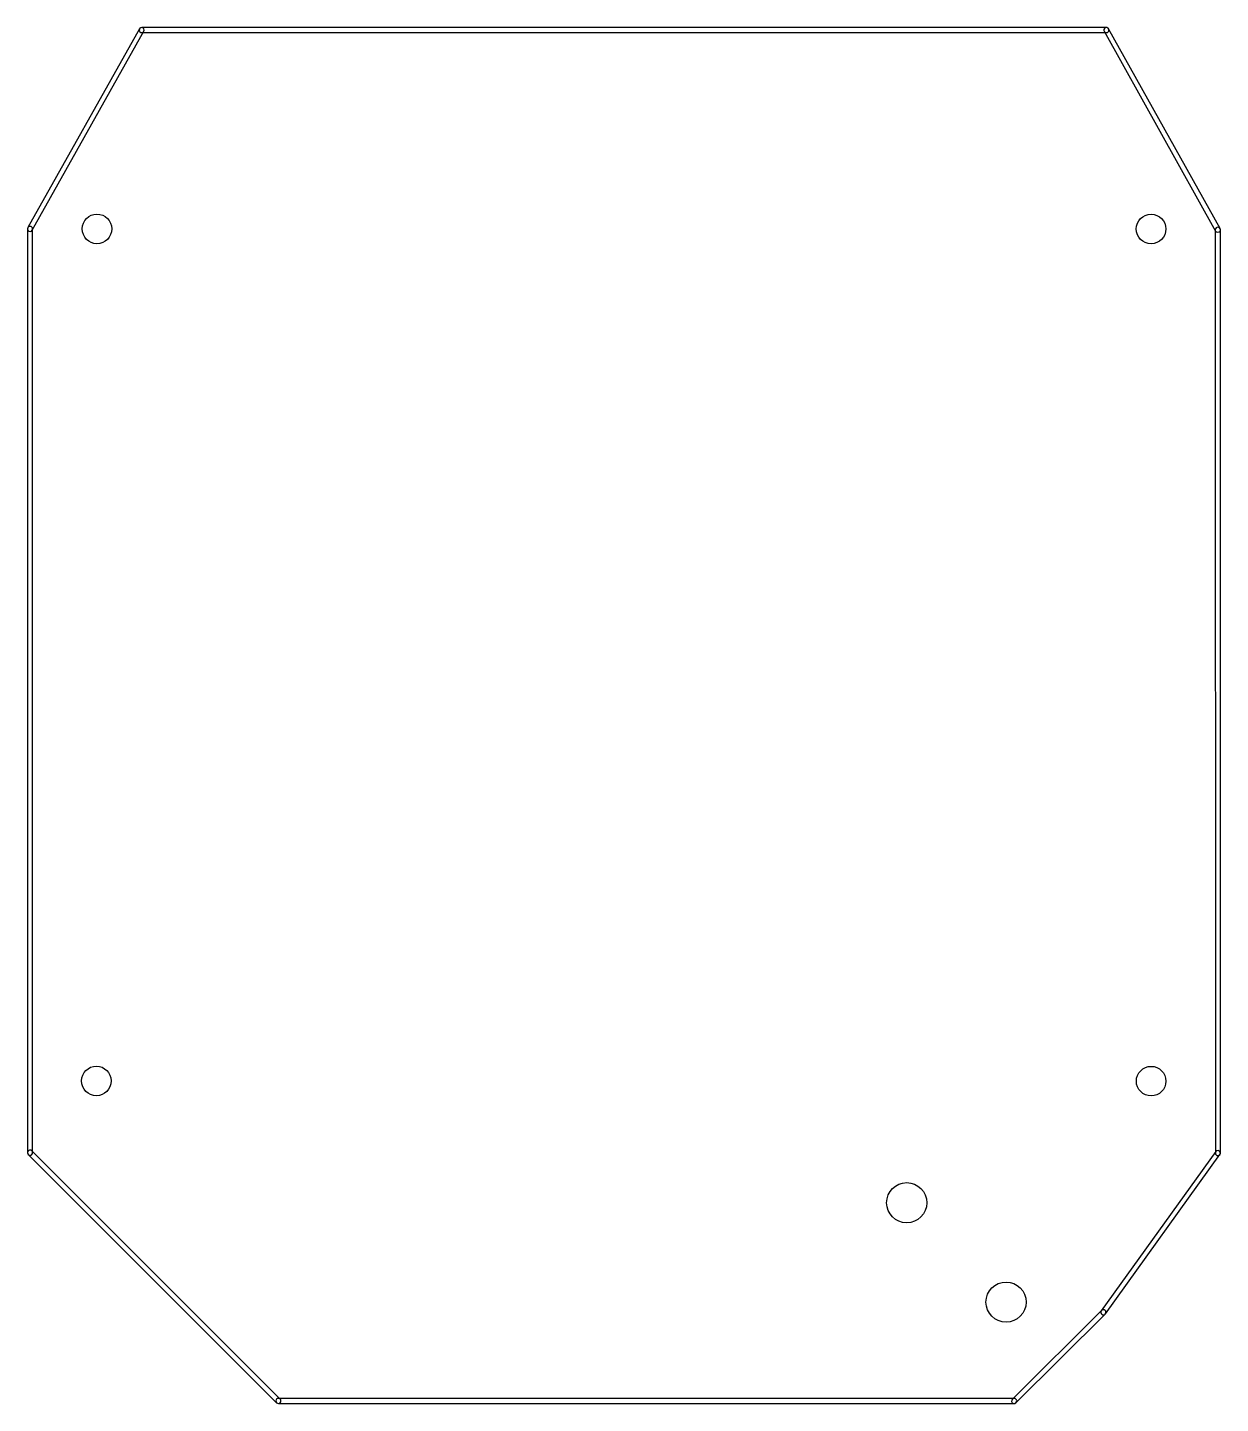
# Model space of a CAD drawing. Extents: x -0.1 to 59.3, y -0.1 to 68.4.
import ezdxf

# ---------------------------------------------------------------- set-up
doc = ezdxf.new("R2010")
doc.units = 0
doc.layers.add('20', color=253, linetype='CONTINUOUS')

msp = doc.modelspace()

# ---------------------------------------------------------------- linework, layer by layer
at = {"layer": '20'}
for points in [[(0.1107, 58.3324), (5.6733, 68.2384, 1), (5.4519, 68.3628), (-0.1107, 58.4568, 1)], [(5.5626, 68.1736), (53.6194, 68.1736, 1), (53.6194, 68.4276), (5.5626, 68.4276, 1)], [(59.2802, 58.4133), (53.7303, 68.3625, 1), (53.5085, 68.2387), (59.0584, 58.2895, 1)], [(0.127, 12.3698), (0.127, 58.3946, 1), (-0.127, 58.3946), (-0.127, 12.3698, 1)], [(59.3014, 12.347), (59.2963, 58.3514, 1), (59.0423, 58.3514), (59.0474, 12.3469, 1)], [(12.4596, 0.0898), (0.0898, 12.4596, 1), (-0.0898, 12.28), (12.28, -0.0898, 1)], [(53.5701, 4.3454), (59.2774, 12.2727, 1), (59.0713, 12.4211), (53.3639, 4.4938, 1)], [(49.1115, -0.0901), (53.5565, 4.3295, 1), (53.3775, 4.5097), (48.9325, 0.0901, 1)], [(12.3698, -0.127), (49.022, -0.127, 1), (49.022, 0.127), (12.3698, 0.127, 1)]]:
    msp.add_lwpolyline(points, format="xyb", close=True, dxfattribs=at)
for centre, radius in [((3.3325, 58.3946), 0.7366), ((55.8444, 58.3895), 0.7366), ((3.302, 15.9436), 0.7366), ((55.847, 15.9334), 0.7366), ((43.6704, 9.8747), 1), ((48.6201, 4.9249), 1)]:
    msp.add_circle(centre, radius, dxfattribs=at)

doc.saveas('drawing.dxf')
